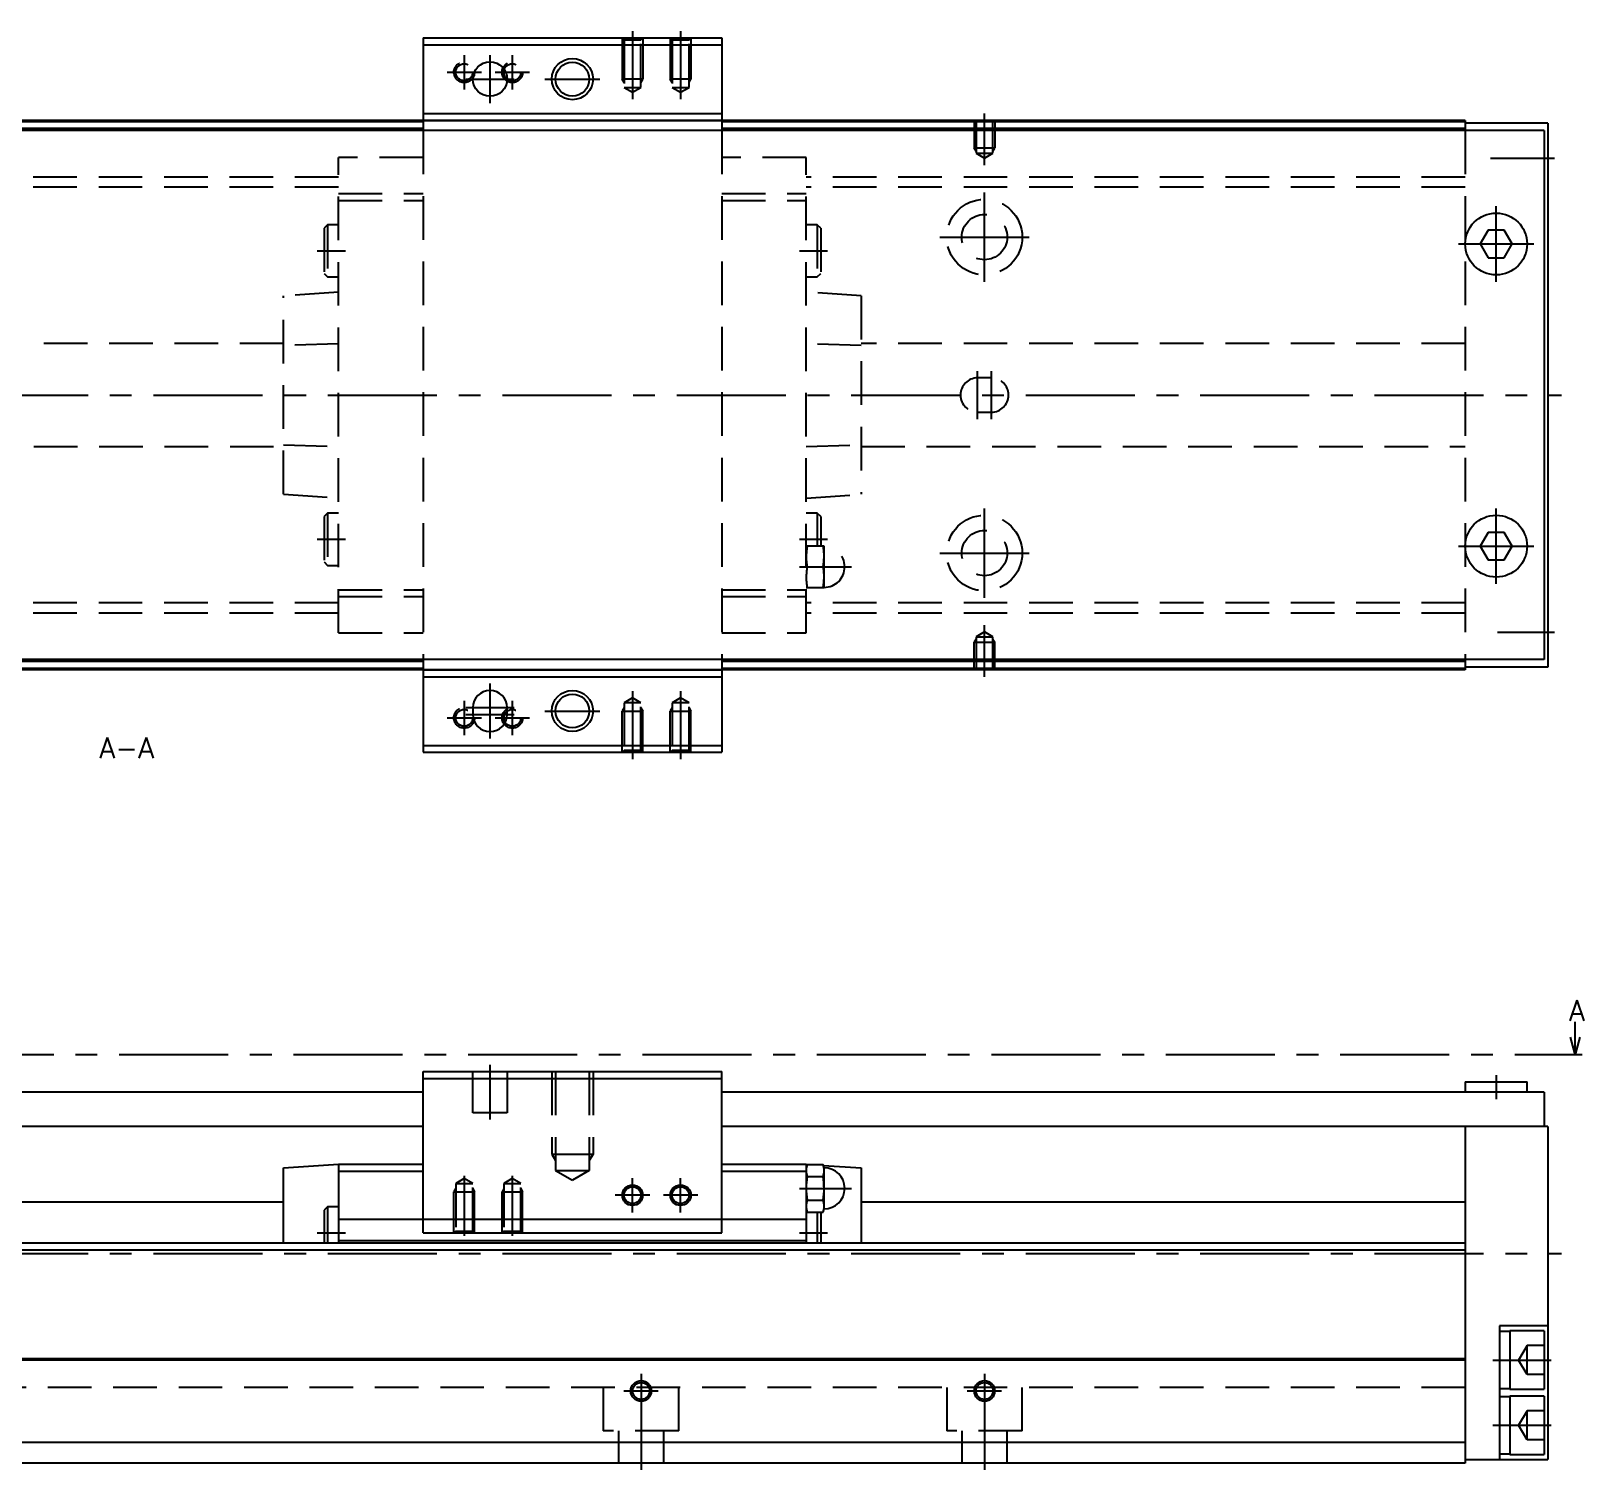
# Model space of a CAD drawing. Extents: x -2 to 786, y -8 to 353.
# Drawn here: x 559.9 to 785.9, y 9 to 218.5 of the extents above; entities that cross this region are included whole.
import ezdxf

# ---------------------------------------------------------------- set-up
doc = ezdxf.new("R2010")
doc.units = 0
doc.header["$LTSCALE"] = 0.5
doc.linetypes.add('CENTER', pattern=[50.8, 31.75, -6.35, 6.35, -6.35])
doc.linetypes.add('DASHED', pattern=[19.05, 12.7, -6.35])
for name, color, linetype in [('MSM_CENTER', 1, 'CENTER'), ('MSM_CONTINUOUS', 7, 'CONTINUOUS'), ('MSM_DASHED', 4, 'DASHED'), ('MSM_NARROW', 5, 'CONTINUOUS'), ('MSM_PART_NUMBER', 7, 'CONTINUOUS')]:
    doc.layers.add(name, color=color, linetype=linetype)
doc.styles.get("Standard").update_dxf_attribs({"font": 'txt.shx', "height": 3, "bigfont": 'bigfont.shx'})

msp = doc.modelspace()

# ---------------------------------------------------------------- linework, layer by layer
at = {"layer": 'MSM_CENTER'}
for p, q in [((647.42, 218.5), (647.42, 208.59)), ((654.42, 218.5), (654.42, 208.59)), ((622.92, 215), (622.92, 210)), ((626.67, 215), (626.67, 208)), ((629.92, 215), (629.92, 210)), ((620.42, 212.5), (625.42, 212.5)), ((623.17, 211.5), (630.17, 211.5)), ((627.42, 212.5), (632.42, 212.5)), ((634.67, 211.5), (642.67, 211.5)), ((698.67, 198.99), (698.67, 206.5)), ((772.34, 200), (781.67, 200)), ((698.67, 182), (698.67, 195)), ((773.17, 182), (773.17, 193)), ((692.17, 188.5), (705.17, 188.5)), ((601.52, 186.5), (605.62, 186.5)), ((671.72, 186.5), (675.82, 186.5)), ((767.67, 187.5), (778.67, 187.5)), ((697.67, 162), (697.67, 169)), ((699.67, 162), (699.67, 169)), ((323.67, 165.5), (782.67, 165.5)), ((698.67, 136), (698.67, 149)), ((773.17, 138), (773.17, 149)), ((601.52, 144.5), (605.62, 144.5)), ((671.72, 144.5), (675.82, 144.5)), ((692.17, 142.5), (705.17, 142.5)), ((767.67, 143.5), (778.67, 143.5)), ((671.72, 140.5), (679.32, 140.5)), ((698.67, 124.5), (698.67, 132.01)), ((773.34, 131), (781.67, 131)), ((626.67, 123.5), (626.67, 115.5)), ((647.42, 122.41), (647.42, 112.5)), ((654.42, 122.41), (654.42, 112.5)), ((622.92, 121), (622.92, 116)), ((623.17, 120), (630.17, 120)), ((629.92, 121), (629.92, 116)), ((620.42, 118.5), (625.42, 118.5)), ((623.17, 119), (630.17, 119)), ((627.42, 118.5), (632.42, 118.5)), ((634.67, 119.5), (642.67, 119.5)), ((318.67, 69.5), (785.67, 69.5)), ((626.67, 68), (626.67, 60)), ((773.17, 66.5), (773.17, 63)), ((622.92, 51.81), (622.92, 43.1)), ((629.92, 51.81), (629.92, 43.1)), ((647.42, 46.5), (647.42, 51.5)), ((654.42, 46.5), (654.42, 51.5)), ((671.72, 50), (679.32, 50)), ((649.92, 49), (644.92, 49)), ((656.92, 49), (651.92, 49)), ((601.52, 43.5), (605.62, 43.5)), ((671.72, 43.5), (675.82, 43.5)), ((323.67, 40.5), (782.67, 40.5)), ((772.67, 25), (781.17, 25)), ((648.67, 23), (648.67, 9)), ((698.67, 23), (698.67, 9)), ((646.17, 20.5), (651.17, 20.5)), ((696.17, 20.5), (701.17, 20.5)), ((772.67, 15.5), (781.17, 15.5))]:
    msp.add_line(p, q, dxfattribs=at)
at = {"layer": 'MSM_CONTINUOUS'}
for p, q in [((616.92, 217.5), (616.92, 204)), ((616.92, 217.5), (660.42, 217.5)), ((660.42, 217.5), (660.42, 204)), ((616.92, 216.5), (660.42, 216.5)), ((616.92, 206.5), (660.42, 206.5)), ((780.17, 204), (365.17, 204)), ((768.67, 205.5), (378.67, 205.5)), ((616.92, 205.3), (530.42, 205.3)), ((616.92, 204.3), (530.42, 204.3)), ((616.92, 205.5), (660.42, 205.5)), ((768.67, 205.3), (660.42, 205.3)), ((768.67, 204.3), (660.42, 204.3)), ((768.67, 205.5), (768.67, 204)), ((780.67, 205.1), (768.67, 205.1)), ((780.17, 204), (780.17, 127)), ((780.67, 205.1), (780.67, 125.9)), ((772.01, 189.5), (770.86, 187.5)), ((774.32, 189.5), (772.01, 189.5)), ((775.48, 187.5), (774.32, 189.5)), ((770.86, 187.5), (772.01, 185.5)), ((772.01, 185.5), (774.32, 185.5)), ((774.32, 185.5), (775.48, 187.5)), ((772.01, 145.5), (770.86, 143.5)), ((774.32, 145.5), (772.01, 145.5)), ((775.48, 143.5), (774.32, 145.5)), ((770.86, 143.5), (772.01, 141.5)), ((774.32, 141.5), (775.48, 143.5)), ((772.01, 141.5), (774.32, 141.5)), ((780.17, 127), (365.17, 127)), ((616.92, 126.7), (530.42, 126.7)), ((616.92, 127), (616.92, 113.5)), ((660.42, 127), (660.42, 113.5)), ((768.67, 126.7), (660.42, 126.7)), ((768.67, 127), (768.67, 125.5)), ((768.67, 125.5), (378.67, 125.5)), ((616.92, 125.7), (530.42, 125.7)), ((616.92, 125.5), (660.42, 125.5)), ((616.92, 124.5), (660.42, 124.5)), ((768.67, 125.7), (660.42, 125.7)), ((780.67, 125.9), (768.67, 125.9)), ((624.17, 120), (624.17, 119)), ((629.17, 119), (629.17, 120)), ((616.92, 114.5), (660.42, 114.5)), ((616.92, 113.5), (660.42, 113.5)), ((784.67, 69.5), (784.67, 74.23)), ((784.67, 69.5), (784, 72)), ((785.34, 72), (784.67, 69.5)), ((616.92, 67), (660.42, 67)), ((616.92, 43.5), (616.92, 67)), ((616.92, 66), (660.42, 66)), ((660.42, 43.5), (660.42, 67)), ((616.92, 64), (530.42, 64)), ((780.17, 64), (660.42, 64)), ((768.67, 65.5), (768.67, 64)), ((768.67, 65.5), (777.67, 65.5)), ((777.67, 64), (777.67, 65.5)), ((780.17, 64), (780.17, 59)), ((616.92, 59), (530.42, 59)), ((780.67, 59), (660.42, 59)), ((768.67, 59), (768.67, 10)), ((780.67, 59), (780.67, 10.5)), ((596.62, 53), (604.62, 53.5)), ((596.62, 42), (596.62, 53)), ((604.62, 53.5), (616.92, 53.5)), ((604.62, 53.5), (604.62, 42)), ((604.62, 52.5), (616.92, 52.5)), ((660.42, 53.5), (672.72, 53.5)), ((660.42, 52.5), (672.72, 52.5)), ((672.72, 53.5), (673.29, 53.46)), ((672.72, 53.5), (672.72, 42)), ((672.84, 53.46), (672.72, 53)), ((672.72, 52.41), (672.72, 52.6)), ((672.84, 53.46), (675.19, 53.46)), ((675.32, 53), (675.19, 53.46)), ((675.22, 53.34), (680.72, 53)), ((675.32, 47), (675.32, 53)), ((680.72, 53), (680.72, 42)), ((672.84, 51.73), (675.19, 51.73)), ((596.62, 48), (550.72, 48)), ((672.84, 48.27), (675.19, 48.27)), ((768.67, 48), (680.72, 48)), ((603.02, 47.3), (602.52, 46.8)), ((602.52, 46.8), (602.52, 42)), ((604.62, 47.3), (603.02, 47.3)), ((603.02, 47.3), (603.02, 42)), ((604.62, 45.5), (672.72, 45.5)), ((672.72, 47), (672.84, 46.54)), ((672.84, 46.54), (675.19, 46.54)), ((674.32, 46.54), (674.32, 42)), ((674.82, 46.54), (674.82, 42)), ((675.19, 46.54), (675.32, 47)), ((616.92, 43.5), (660.42, 43.5)), ((768.67, 42), (378.67, 42)), ((768.67, 41), (378.67, 41)), ((604.62, 42.4), (672.72, 42.4)), ((773.67, 30), (773.67, 10.5)), ((780.67, 30), (773.67, 30)), ((775.17, 29.15), (773.67, 29.15)), ((780.17, 29.25), (775.17, 29.25)), ((775.17, 29.25), (775.17, 20.75)), ((780.17, 29.25), (780.17, 20.75)), ((768.67, 25.2), (378.67, 25.2)), ((768.67, 25), (378.67, 25)), ((773.67, 20.85), (775.17, 20.85)), ((775.17, 20.75), (780.17, 20.75)), ((775.17, 19.65), (773.67, 19.65)), ((780.17, 19.75), (775.17, 19.75)), ((775.17, 19.75), (775.17, 11.25)), ((780.17, 19.75), (780.17, 11.25)), ((768.67, 13), (378.67, 13)), ((773.67, 11.35), (775.17, 11.35)), ((768.67, 10), (378.67, 10)), ((768.67, 10.5), (780.67, 10.5)), ((775.17, 11.25), (780.17, 11.25))]:
    msp.add_line(p, q, dxfattribs=at)
for centre, radius in [((626.67, 211.5), 2.5), ((638.67, 211.5), 2.46), ((773.17, 187.5), 4.5), ((773.17, 143.5), 4.5), ((638.67, 119.5), 2.46), ((647.42, 49), 1.23), ((654.42, 49), 1.23), ((648.67, 20.5), 1.23), ((698.67, 20.5), 1.23)]:
    msp.add_circle(centre, radius, dxfattribs=at)
for centre, radius, start, end in [((626.67, 120), 2.5, 0, 180), ((626.67, 119), 2.5, 180, 0), ((676.02, 52.57), 3.31, 164.2277, 179.4294), ((676.02, 52.63), 3.31, 180.5738, 195.7691), ((672.01, 52.56), 3.31, 0.5738, 15.7691), ((672.01, 52.63), 3.31, 344.2277, 359.4294), ((675.32, 50), 3, 270, 90), ((685.6, 49.95), 12.89, 172.0306, 179.7562), ((686.17, 50.1), 13.46, 180.407, 187.8062), ((662.33, 49.94), 12.98, 0.2719, 7.9413), ((661.86, 50.1), 13.46, 352.1938, 359.593), ((676.02, 47.37), 3.31, 164.2277, 179.4294), ((672.01, 47.37), 3.31, 0.5738, 15.7691), ((676.02, 47.44), 3.31, 180.5738, 195.7691), ((672.01, 47.43), 3.31, 344.2277, 359.4294)]:
    msp.add_arc(centre, radius, start, end, dxfattribs=at)
at = {"layer": 'MSM_DASHED'}
for p, q in [((645.92, 217.5), (646.19, 217.23)), ((645.92, 217.5), (645.92, 211.5)), ((646.19, 217.23), (646.19, 210.3)), ((646.19, 217.23), (648.65, 217.23)), ((648.65, 217.23), (648.92, 217.5)), ((648.65, 210.3), (648.65, 217.23)), ((648.92, 217.5), (648.92, 211.5)), ((652.92, 217.5), (653.19, 217.23)), ((652.92, 217.5), (652.92, 211.5)), ((653.19, 217.23), (653.19, 210.3)), ((653.19, 217.23), (655.65, 217.23)), ((655.65, 217.23), (655.92, 217.5)), ((655.65, 210.3), (655.65, 217.23)), ((655.92, 217.5), (655.92, 211.5)), ((648.92, 211.5), (645.92, 211.5)), ((646.19, 211.03), (645.92, 211.5)), ((646.19, 210.3), (647.42, 209.59)), ((646.19, 210.3), (648.65, 210.3)), ((647.42, 209.59), (648.65, 210.3)), ((648.65, 211.03), (648.92, 211.5)), ((655.92, 211.5), (652.92, 211.5)), ((653.19, 211.03), (652.92, 211.5)), ((653.19, 210.3), (654.42, 209.59)), ((653.19, 210.3), (655.65, 210.3)), ((654.42, 209.59), (655.65, 210.3)), ((655.65, 211.03), (655.92, 211.5)), ((660.42, 205.5), (616.92, 205.5)), ((616.92, 204), (616.92, 127)), ((660.42, 204), (660.42, 127)), ((697.17, 205.5), (697.17, 201.5)), ((697.44, 205.5), (697.44, 200.7)), ((699.9, 200.7), (699.9, 205.5)), ((700.17, 205.5), (700.17, 201.5)), ((768.67, 204), (768.67, 127)), ((697.17, 201.5), (700.17, 201.5)), ((697.44, 201.03), (697.17, 201.5)), ((699.9, 201.03), (700.17, 201.5)), ((616.92, 200.1), (604.62, 200.1)), ((604.62, 130.9), (604.62, 200.1)), ((672.72, 200.1), (660.42, 200.1)), ((672.72, 130.9), (672.72, 200.1)), ((697.44, 200.7), (699.9, 200.7)), ((697.44, 200.7), (698.67, 199.99)), ((698.67, 199.99), (699.9, 200.7)), ((604.62, 197.25), (542.72, 197.25)), ((768.67, 197.25), (672.72, 197.25)), ((604.62, 195.75), (542.72, 195.75)), ((604.62, 194.85), (616.92, 194.85)), ((660.42, 194.85), (672.72, 194.85)), ((768.67, 195.75), (672.72, 195.75)), ((604.62, 193.85), (616.92, 193.85)), ((660.42, 193.85), (672.72, 193.85)), ((603.02, 190.3), (602.52, 189.8)), ((603.02, 190.3), (603.02, 182.7)), ((604.62, 190.3), (603.02, 190.3)), ((674.32, 190.3), (672.72, 190.3)), ((674.32, 190.3), (674.32, 182.7)), ((674.82, 189.8), (674.32, 190.3)), ((602.52, 189.8), (602.52, 183.2)), ((674.82, 189.8), (674.82, 183.2)), ((602.52, 183.2), (603.02, 182.7)), ((674.32, 182.7), (674.82, 183.2)), ((603.02, 182.7), (604.62, 182.7)), ((672.72, 182.7), (674.32, 182.7)), ((604.62, 180.5), (596.62, 179.94)), ((596.62, 151.06), (596.62, 179.94)), ((680.72, 179.94), (672.72, 180.5)), ((680.72, 179.94), (680.72, 151.06)), ((596.62, 173), (550.72, 173)), ((604.62, 172.98), (596.62, 172.73)), ((680.72, 172.73), (672.72, 172.98)), ((768.67, 173), (680.72, 173)), ((699.67, 168), (697.67, 168)), ((697.67, 163), (699.67, 163)), ((596.62, 158.27), (604.62, 158.02)), ((672.72, 158.02), (680.72, 158.27)), ((550.72, 158), (596.62, 158)), ((680.72, 158), (768.67, 158)), ((596.62, 151.06), (604.62, 150.5)), ((672.72, 150.5), (680.72, 151.06)), ((603.02, 148.3), (602.52, 147.8)), ((602.52, 147.8), (602.52, 141.2)), ((603.02, 148.3), (603.02, 140.7)), ((604.62, 148.3), (603.02, 148.3)), ((674.32, 148.3), (672.72, 148.3)), ((674.82, 147.8), (674.32, 148.3)), ((674.32, 148.3), (674.32, 143.5)), ((674.82, 147.8), (674.82, 143.5)), ((675.32, 143.5), (672.72, 143.5)), ((675.32, 137.5), (675.32, 143.5)), ((602.52, 141.2), (603.02, 140.7)), ((603.02, 140.7), (604.62, 140.7)), ((672.84, 140.5), (675.19, 140.5)), ((604.62, 137.15), (616.92, 137.15)), ((604.62, 136.15), (616.92, 136.15)), ((660.42, 137.15), (672.72, 137.15)), ((660.42, 136.15), (672.72, 136.15)), ((672.72, 137.5), (675.32, 137.5)), ((604.62, 135.25), (542.72, 135.25)), ((604.62, 133.75), (542.72, 133.75)), ((768.67, 135.25), (672.72, 135.25)), ((768.67, 133.75), (672.72, 133.75)), ((604.62, 130.9), (616.92, 130.9)), ((660.42, 130.9), (672.72, 130.9)), ((697.44, 129.97), (697.17, 129.5)), ((697.17, 129.5), (700.17, 129.5)), ((697.17, 125.5), (697.17, 129.5)), ((698.67, 131.01), (697.44, 130.3)), ((697.44, 130.3), (699.9, 130.3)), ((697.44, 130.3), (697.44, 125.5)), ((699.9, 130.3), (698.67, 131.01)), ((699.9, 125.5), (699.9, 130.3)), ((699.9, 129.97), (700.17, 129.5)), ((700.17, 125.5), (700.17, 129.5)), ((660.42, 125.5), (616.92, 125.5)), ((646.19, 119.97), (645.92, 119.5)), ((647.42, 121.41), (646.19, 120.7)), ((646.19, 120.7), (646.19, 113.77)), ((648.65, 120.7), (646.19, 120.7)), ((648.65, 120.7), (647.42, 121.41)), ((648.65, 113.77), (648.65, 120.7)), ((648.65, 119.97), (648.92, 119.5)), ((653.19, 119.97), (652.92, 119.5)), ((654.42, 121.41), (653.19, 120.7)), ((653.19, 120.7), (653.19, 113.77)), ((655.65, 120.7), (653.19, 120.7)), ((655.65, 120.7), (654.42, 121.41)), ((655.65, 113.77), (655.65, 120.7)), ((655.65, 119.97), (655.92, 119.5)), ((645.92, 113.5), (645.92, 119.5)), ((645.92, 119.5), (648.92, 119.5)), ((648.92, 113.5), (648.92, 119.5)), ((652.92, 113.5), (652.92, 119.5)), ((652.92, 119.5), (655.92, 119.5)), ((655.92, 113.5), (655.92, 119.5)), ((646.19, 113.77), (645.92, 113.5)), ((648.65, 113.77), (646.19, 113.77)), ((648.92, 113.5), (648.65, 113.77)), ((653.19, 113.77), (652.92, 113.5)), ((655.65, 113.77), (653.19, 113.77)), ((655.92, 113.5), (655.65, 113.77)), ((624.17, 61), (624.17, 67)), ((629.17, 67), (629.17, 61)), ((635.67, 67), (635.67, 55)), ((636.21, 67), (636.21, 52.6)), ((641.12, 67), (641.12, 52.6)), ((641.67, 67), (641.67, 55)), ((629.17, 61), (624.17, 61)), ((635.67, 55), (641.67, 55)), ((635.67, 55), (636.21, 54.06)), ((641.67, 55), (641.12, 54.06)), ((636.21, 52.6), (641.12, 52.6)), ((636.21, 52.6), (638.67, 51.18)), ((641.12, 52.6), (638.67, 51.18)), ((621.69, 49.97), (621.42, 49.5)), ((622.92, 51.41), (621.69, 50.7)), ((621.69, 50.7), (621.69, 43.77)), ((621.69, 50.7), (624.15, 50.7)), ((624.15, 50.7), (622.92, 51.41)), ((624.15, 43.77), (624.15, 50.7)), ((624.15, 49.97), (624.42, 49.5)), ((628.69, 49.97), (628.42, 49.5)), ((629.92, 51.41), (628.69, 50.7)), ((628.69, 50.7), (631.15, 50.7)), ((628.69, 50.7), (628.69, 43.77)), ((631.15, 50.7), (629.92, 51.41)), ((631.15, 43.77), (631.15, 50.7)), ((631.15, 49.97), (631.42, 49.5)), ((621.42, 43.5), (621.42, 49.5)), ((621.42, 49.5), (624.42, 49.5)), ((624.42, 43.5), (624.42, 49.5)), ((628.42, 43.5), (628.42, 49.5)), ((628.42, 49.5), (631.42, 49.5)), ((631.42, 43.5), (631.42, 49.5)), ((621.69, 43.77), (621.42, 43.5)), ((621.69, 43.77), (624.15, 43.77)), ((624.42, 43.5), (624.15, 43.77)), ((628.69, 43.77), (628.42, 43.5)), ((628.69, 43.77), (631.15, 43.77)), ((631.42, 43.5), (631.15, 43.77)), ((777.67, 27.12), (776.44, 25)), ((777.67, 22.88), (776.44, 25)), ((777.67, 22.88), (777.67, 27.12)), ((780.17, 27.12), (777.67, 27.12)), ((777.67, 25), (780.17, 25)), ((780.17, 22.88), (777.67, 22.88)), ((768.67, 21), (378.67, 21)), ((643.17, 21), (643.17, 14.7)), ((654.17, 14.7), (654.17, 21)), ((693.17, 21), (693.17, 14.7)), ((704.17, 14.7), (704.17, 21)), ((777.67, 17.62), (776.44, 15.5)), ((780.17, 17.62), (777.67, 17.62)), ((777.67, 13.38), (777.67, 17.62)), ((654.17, 14.7), (643.17, 14.7)), ((645.37, 14.7), (645.37, 10)), ((651.97, 10), (651.97, 14.7)), ((704.17, 14.7), (693.17, 14.7)), ((695.37, 14.7), (695.37, 10)), ((701.97, 10), (701.97, 14.7)), ((777.67, 13.38), (776.44, 15.5)), ((777.67, 15.5), (780.17, 15.5)), ((780.17, 13.38), (777.67, 13.38))]:
    msp.add_line(p, q, dxfattribs=at)
for centre, radius in [((622.92, 212.5), 1.5), ((622.92, 212.5), 1.23), ((629.92, 212.5), 1.5), ((629.92, 212.5), 1.23), ((698.67, 188.5), 5.5), ((698.67, 188.5), 3.3), ((698.67, 142.5), 5.5), ((698.67, 142.5), 3.3), ((622.92, 118.5), 1.5), ((629.92, 118.5), 1.5), ((622.92, 118.5), 1.23), ((629.92, 118.5), 1.23)]:
    msp.add_circle(centre, radius, dxfattribs=at)
for centre, radius, start, end in [((697.67, 165.5), 2.5, 90, 270), ((699.67, 165.5), 2.5, 270, 90), ((682.41, 141.95), 9.69, 170.8086, 179.713), ((665.62, 141.95), 9.7, 0.2886, 9.1898), ((675.32, 140.5), 3, 270, 90), ((682.41, 142.05), 9.7, 180.2886, 189.1898), ((682.41, 138.95), 9.69, 170.8086, 179.713), ((665.62, 142.05), 9.69, 350.8086, 359.713), ((665.62, 138.95), 9.7, 0.2886, 9.1898), ((682.41, 139.05), 9.7, 180.2886, 189.1898), ((665.62, 139.05), 9.69, 350.8086, 359.713)]:
    msp.add_arc(centre, radius, start, end, dxfattribs=at)
at = {"layer": 'MSM_NARROW'}
for centre, radius in [((638.67, 211.5), 3), ((638.67, 119.5), 3), ((647.42, 49), 1.5), ((654.42, 49), 1.5), ((648.67, 20.5), 1.5), ((698.67, 20.5), 1.5)]:
    msp.add_circle(centre, radius, dxfattribs=at)

# ---------------------------------------------------------------- texts
at = {"layer": 'MSM_PART_NUMBER'}
for s, p in [('A-A', (569.78, 112.62)), ('A', (783.76, 74.41))]:
    msp.add_text(s, height=3, dxfattribs=at).set_placement(p)

doc.saveas('drawing.dxf')
